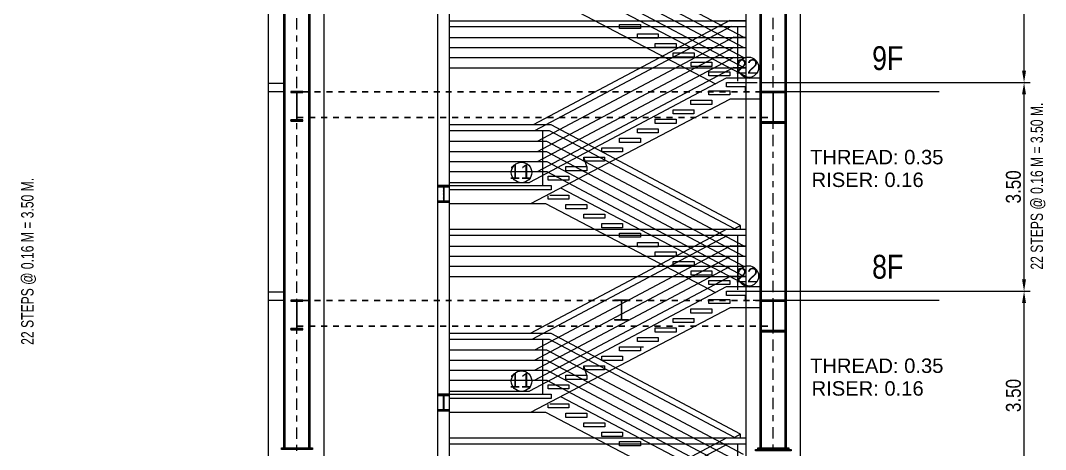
# Model space of a CAD drawing. Header units: millimetres. Extents: x 2148 to 2681, y 758 to 986.
# Drawn here: x 2499.59 to 2516.8, y 878.59 to 885.79 of the extents above; entities that cross this region are included whole.
import ezdxf

# ---------------------------------------------------------------- set-up
doc = ezdxf.new("R2010")
doc.units = ezdxf.units.MM
doc.linetypes.add('$0$HIDDEN', pattern=[0.375, 0.25, -0.125])
doc.linetypes.add('CENTER2', pattern=[28.575, 19.05, -3.175, 3.175, -3.175])
for name, color, linetype in [('0.2', 10, 'Continuous'), ('4CO', 4, 'Continuous'), ('D', 1, 'Continuous'), ('HATCH', 8, 'Continuous'), ('TLBLK', 7, 'Continuous')]:
    doc.layers.add(name, color=color, linetype=linetype)
doc.styles.add('ARIALNW', font='ARIALN.TTF')
doc.styles.get("Standard").update_dxf_attribs({"font": 'arial.ttf'})
doc.styles.add('SWISS', font='swissl.ttf')
doc.dimstyles.new('DIM 100', dxfattribs={"dimtxt": 0.2, "dimasz": 0.2, "dimexe": 0.1, "dimexo": 0, "dimgap": 0.05, "dimtad": 1, "dimzin": 0, "dimdsep": 46, "dimtxsty": 'ARIALNW', "dimcen": 0.09, "dimclrd": 6, "dimclre": 6, "dimclrt": 13, "dimadec": 0, "dimazin": 0, "dimtfac": 1, "dimtofl": 0, "dimtmove": 2, "dimatfit": 3, "dimfxl": 1, "dimtolj": 1, "dimtzin": 0, "dimarcsym": 0})

# ---------------------------------------------------------------- blocks, each defined once
blk = doc.blocks.new('*D2810')
at = {"color": 6, "lineweight": -2, "ltscale": 0.05, "transparency": 16777216}
for p, q in [((2515.015, 881.244), (2516.54, 881.244)), ((2516.44, 877.944), (2516.44, 881.044)), ((2515.015, 877.744), (2516.54, 877.744))]:
    blk.add_line(p, q, dxfattribs=at)
at = {"color": 6, "ltscale": 0.05, "transparency": 16777216}
for points in [[(2516.406, 881.044), (2516.473, 881.044), (2516.44, 881.244)], [(2516.406, 877.944), (2516.473, 877.944), (2516.44, 877.744)]]:
    blk.add_solid(points, dxfattribs=at)
at = {"layer": 'Defpoints', "color": 0, "ltscale": 0.05, "transparency": 16777216}
for p in [(2515.015, 881.244, 0), (2516.44, 881.244), (2515.015, 877.744, 0)]:
    blk.add_point(p, dxfattribs=at)
at = {"color": 13, "ltscale": 0.05, "transparency": 16777216, "insert": (2516.262, 879.494), "char_height": 0.25, "attachment_point": 5, "rotation": 90, "style": 'ARIALNW'}
blk.add_mtext('\\A1;3.50', dxfattribs=at)
blk = doc.blocks.new('*D2811')
at = {"color": 6, "lineweight": -2, "ltscale": 0.05, "transparency": 16777216}
for p, q in [((2515.015, 884.744), (2516.54, 884.744)), ((2516.44, 881.444), (2516.44, 884.544)), ((2515.015, 881.244), (2516.54, 881.244))]:
    blk.add_line(p, q, dxfattribs=at)
at = {"color": 6, "ltscale": 0.05, "transparency": 16777216}
for points in [[(2516.406, 884.544), (2516.473, 884.544), (2516.44, 884.744)], [(2516.406, 881.444), (2516.473, 881.444), (2516.44, 881.244)]]:
    blk.add_solid(points, dxfattribs=at)
at = {"layer": 'Defpoints', "color": 0, "ltscale": 0.05, "transparency": 16777216}
for p in [(2515.015, 884.744, 0), (2516.44, 884.744), (2515.015, 881.244, 0)]:
    blk.add_point(p, dxfattribs=at)
at = {"color": 13, "ltscale": 0.05, "transparency": 16777216, "insert": (2516.262, 882.994), "char_height": 0.25, "attachment_point": 5, "rotation": 90, "style": 'ARIALNW'}
blk.add_mtext('\\A1;3.50', dxfattribs=at)
blk = doc.blocks.new('*D2800')
at = {"color": 6, "lineweight": -2, "ltscale": 0.05, "transparency": 16777216}
for p, q in [((2515.015, 888.244), (2516.54, 888.244)), ((2516.44, 884.944), (2516.44, 888.044)), ((2515.015, 884.744), (2516.54, 884.744))]:
    blk.add_line(p, q, dxfattribs=at)
at = {"color": 6, "ltscale": 0.05, "transparency": 16777216}
for points in [[(2516.406, 888.044), (2516.473, 888.044), (2516.44, 888.244)], [(2516.406, 884.944), (2516.473, 884.944), (2516.44, 884.744)]]:
    blk.add_solid(points, dxfattribs=at)
at = {"layer": 'Defpoints', "color": 0, "ltscale": 0.05, "transparency": 16777216}
for p in [(2515.015, 888.244, 0), (2516.44, 888.244), (2515.015, 884.744, 0)]:
    blk.add_point(p, dxfattribs=at)
at = {"color": 13, "ltscale": 0.05, "transparency": 16777216, "insert": (2516.262, 886.494), "char_height": 0.25, "attachment_point": 5, "rotation": 90, "style": 'ARIALNW'}
blk.add_mtext('\\A1;3.50', dxfattribs=at)

msp = doc.modelspace()

# ---------------------------------------------------------------- hatches: boundary and pattern name
at = {"layer": 'HATCH', "ltscale": 0.5}
h = msp.add_hatch(dxfattribs=at)
h.set_pattern_fill('ANSI31', color=256, scale=0.018605, style=0)
h.set_pattern_definition([(45, (150865.017345, 5998.2887994), (-0.00164446852256, 0.00164446852256), [])])
edge = h.paths.add_edge_path()
edge.add_line((2504.3277581, 884.117447), (2504.2433774, 884.117447))
edge.add_arc((2504.2433774, 884.1247025), 0.0072555, 174.09726711, 269.99999997, ccw=False)
edge.add_line((2504.2361604, 884.1254486), (2504.2361604, 884.567901))
edge.add_arc((2504.2433774, 884.5686471), 0.0072555, 89.63455464, 185.90273283, ccw=False)
edge.add_line((2504.2434237, 884.5759024), (2504.3277581, 884.5759024))
edge.add_line((2504.3277581, 884.5759024), (2504.3277581, 884.5945075))
edge.add_line((2504.3277581, 884.5945075), (2504.1277581, 884.5945075))
edge.add_line((2504.1277581, 884.5945075), (2504.1277581, 884.5759024))
edge.add_line((2504.1277581, 884.5759024), (2504.217726, 884.5759024))
edge.add_arc((2504.2177723, 884.5686471), 0.0072555, -4.29209345, 90.36544517, ccw=False)
edge.add_line((2504.2250074, 884.5681041), (2504.2250074, 884.1252455))
edge.add_arc((2504.2177723, 884.1247025), 0.0072555, -89.99999978, 4.2920935, ccw=False)
edge.add_line((2504.2177723, 884.117447), (2504.1277581, 884.117447))
edge.add_line((2504.1277581, 884.117447), (2504.1277581, 884.098842))
edge.add_line((2504.1277581, 884.098842), (2504.3277581, 884.098842))
edge.add_line((2504.3277581, 884.098842), (2504.3277581, 884.117447))
h = msp.add_hatch(dxfattribs=at)
h.set_pattern_fill('ANSI31', color=256, scale=0.018605, style=0)
h.set_pattern_definition([(45, (150873.0159886, 5998.2887994), (-0.00164446852256, 0.00164446852256), [])])
edge = h.paths.add_edge_path()
edge.add_line((2512.4174804, 884.0828689), (2512.2420211, 884.0828689))
edge.add_arc((2512.2420211, 884.0901244), 0.0072555, 174.09726711, 269.99999997, ccw=False)
edge.add_line((2512.2348041, 884.0908706), (2512.2348041, 884.567901))
edge.add_arc((2512.2420211, 884.5686471), 0.0072555, 89.63455464, 185.90273283, ccw=False)
edge.add_line((2512.2420673, 884.5759024), (2512.4174804, 884.5759024))
edge.add_line((2512.4174804, 884.5759024), (2512.4174804, 884.5945075))
edge.add_line((2512.4174804, 884.5945075), (2512.0414669, 884.5945075))
edge.add_line((2512.0414669, 884.5945075), (2512.0414669, 884.5759024))
edge.add_line((2512.0414669, 884.5759024), (2512.2163696, 884.5759024))
edge.add_arc((2512.2164159, 884.5686471), 0.0072555, -4.29209345, 90.36544517, ccw=False)
edge.add_line((2512.223651, 884.5681041), (2512.223651, 884.0906674))
edge.add_arc((2512.2164159, 884.0901244), 0.0072555, -89.99999978, 4.2920935, ccw=False)
edge.add_line((2512.2164159, 884.0828689), (2512.0414669, 884.0828689))
edge.add_line((2512.0414669, 884.0828689), (2512.0414669, 884.0642639))
edge.add_line((2512.0414669, 884.0642639), (2512.4174804, 884.0642639))
edge.add_line((2512.4174804, 884.0642639), (2512.4174804, 884.0828689))
h = msp.add_hatch(dxfattribs=at)
h.set_pattern_fill('ANSI31', color=256, scale=0.018605, style=0)
h.set_pattern_definition([(45, (160478.5279333, 5229.5290563), (-0.00164446852256, 0.00164446852256), [])])
h.paths.add_polyline_path([(2506.5964276, 883.0156536), (2506.5964276, 882.9958559), (2506.6855347, 882.9958559, -0.438228156), (2506.6893692, 882.9917491), (2506.6893692, 882.760322, -0.4363286699), (2506.685559, 882.7562152), (2506.5964276, 882.7562152), (2506.5964276, 882.7364175), (2506.7944434, 882.7364175), (2506.7944434, 882.7562152), (2506.7050432, 882.7562152, -0.4447202519), (2506.7012426, 882.760429), (2506.7012426, 882.9916421, -0.4466315263), (2506.7050676, 882.9958559), (2506.7944434, 882.9958559), (2506.7944434, 883.0156536)])
h = msp.add_hatch(dxfattribs=at)
h.set_pattern_fill('ANSI31', color=256, scale=0.018605, style=0)
h.set_pattern_definition([(45, (150865.017345, 5994.7887994), (-0.00164446852256, 0.00164446852256), [])])
edge = h.paths.add_edge_path()
edge.add_line((2504.3277581, 880.617447), (2504.2433774, 880.617447))
edge.add_arc((2504.2433774, 880.6247025), 0.0072555, 174.09726711, 269.99999997, ccw=False)
edge.add_line((2504.2361604, 880.6254486), (2504.2361604, 881.067901))
edge.add_arc((2504.2433774, 881.0686471), 0.0072555, 89.63455464, 185.90273283, ccw=False)
edge.add_line((2504.2434237, 881.0759024), (2504.3277581, 881.0759024))
edge.add_line((2504.3277581, 881.0759024), (2504.3277581, 881.0945075))
edge.add_line((2504.3277581, 881.0945075), (2504.1277581, 881.0945075))
edge.add_line((2504.1277581, 881.0945075), (2504.1277581, 881.0759024))
edge.add_line((2504.1277581, 881.0759024), (2504.217726, 881.0759024))
edge.add_arc((2504.2177723, 881.0686471), 0.0072555, -4.29209345, 90.36544517, ccw=False)
edge.add_line((2504.2250074, 881.0681041), (2504.2250074, 880.6252455))
edge.add_arc((2504.2177723, 880.6247025), 0.0072555, -89.99999978, 4.2920935, ccw=False)
edge.add_line((2504.2177723, 880.617447), (2504.1277581, 880.617447))
edge.add_line((2504.1277581, 880.617447), (2504.1277581, 880.598842))
edge.add_line((2504.1277581, 880.598842), (2504.3277581, 880.598842))
edge.add_line((2504.3277581, 880.598842), (2504.3277581, 880.617447))
h = msp.add_hatch(dxfattribs=at)
h.set_pattern_fill('ANSI31', color=256, scale=0.011907, style=0)
h.set_pattern_definition([(45, (97460.5884357, 4153.8638543), (-0.001052459854438, 0.001052459854438), [])])
edge = h.paths.add_edge_path()
edge.add_line((2509.8053905, 880.7720588), (2509.6930965, 880.7720588))
edge.add_arc((2509.6930965, 880.7767023), 0.0046435, 174.09726711, 270, ccw=False)
edge.add_line((2509.6884776, 880.7771798), (2509.6884776, 881.0824793))
edge.add_arc((2509.6930965, 881.0829569), 0.0046435, 89.63455476, 185.90273274, ccw=False)
edge.add_line((2509.6931261, 881.0876003), (2509.8053905, 881.0876003))
edge.add_line((2509.8053905, 881.0876003), (2509.8053905, 881.0995075))
edge.add_line((2509.8053905, 881.0995075), (2509.5647418, 881.0995075))
edge.add_line((2509.5647418, 881.0995075), (2509.5647418, 881.0876003))
edge.add_line((2509.5647418, 881.0876003), (2509.6766796, 881.0876003))
edge.add_arc((2509.6767092, 881.0829569), 0.0046435, -4.29209344, 90.36544489, ccw=False)
edge.add_line((2509.6813397, 881.0826093), (2509.6813397, 880.7770498))
edge.add_arc((2509.6767092, 880.7767023), 0.0046435, -89.99999964, 4.29209359, ccw=False)
edge.add_line((2509.6767092, 880.7720588), (2509.5647418, 880.7720588))
edge.add_line((2509.5647418, 880.7720588), (2509.5647418, 880.7601516))
edge.add_line((2509.5647418, 880.7601516), (2509.8053905, 880.7601516))
edge.add_line((2509.8053905, 880.7601516), (2509.8053905, 880.7720588))
h = msp.add_hatch(dxfattribs=at)
h.set_pattern_fill('ANSI31', color=256, scale=0.018605, style=0)
h.set_pattern_definition([(45, (150873.0159886, 5994.7887994), (-0.00164446852256, 0.00164446852256), [])])
edge = h.paths.add_edge_path()
edge.add_line((2512.4174804, 880.5828689), (2512.2420211, 880.5828689))
edge.add_arc((2512.2420211, 880.5901244), 0.0072555, 174.09726711, 269.99999997, ccw=False)
edge.add_line((2512.2348041, 880.5908706), (2512.2348041, 881.067901))
edge.add_arc((2512.2420211, 881.0686471), 0.0072555, 89.63455464, 185.90273283, ccw=False)
edge.add_line((2512.2420673, 881.0759024), (2512.4174804, 881.0759024))
edge.add_line((2512.4174804, 881.0759024), (2512.4174804, 881.0945075))
edge.add_line((2512.4174804, 881.0945075), (2512.0414669, 881.0945075))
edge.add_line((2512.0414669, 881.0945075), (2512.0414669, 881.0759024))
edge.add_line((2512.0414669, 881.0759024), (2512.2163696, 881.0759024))
edge.add_arc((2512.2164159, 881.0686471), 0.0072555, -4.29209345, 90.36544517, ccw=False)
edge.add_line((2512.223651, 881.0681041), (2512.223651, 880.5906674))
edge.add_arc((2512.2164159, 880.5901244), 0.0072555, -89.99999978, 4.2920935, ccw=False)
edge.add_line((2512.2164159, 880.5828689), (2512.0414669, 880.5828689))
edge.add_line((2512.0414669, 880.5828689), (2512.0414669, 880.5642639))
edge.add_line((2512.0414669, 880.5642639), (2512.4174804, 880.5642639))
edge.add_line((2512.4174804, 880.5642639), (2512.4174804, 880.5828689))
h = msp.add_hatch(dxfattribs=at)
h.set_pattern_fill('ANSI31', color=256, scale=0.018605, style=0)
h.set_pattern_definition([(45, (160478.5269366, 5226.0290563), (-0.00164446852256, 0.00164446852256), [])])
h.paths.add_polyline_path([(2506.595431, 879.5156536), (2506.595431, 879.4958559), (2506.684538, 879.4958559, -0.438228156), (2506.6883725, 879.4917491), (2506.6883725, 879.260322, -0.4363286699), (2506.6845624, 879.2562152), (2506.595431, 879.2562152), (2506.595431, 879.2364175), (2506.7934467, 879.2364175), (2506.7934467, 879.2562152), (2506.7040465, 879.2562152, -0.4447202519), (2506.7002459, 879.260429), (2506.7002459, 879.4916421, -0.4466315263), (2506.7040709, 879.4958559), (2506.7934467, 879.4958559), (2506.7934467, 879.5156536)])

# ---------------------------------------------------------------- linework, layer by layer
at = {"ltscale": 0.05}
for p, q in [((2506.5944343, 853.0995075, 0), (2506.5944343, 900.104652, 0.0000001)), ((2506.7944434, 853.0995075), (2506.7944434, 900.104652, 0.0000001)), ((2512.0094255, 885.684373, 0.0000001), (2512.0094255, 885.784373, 0.0000001)), ((2512.0094255, 885.684373, 0.0000001), (2512.0094255, 884.7656536, 0.0000001)), ((2512.0094255, 884.7436536, 0), (2515.015405, 884.7436536, 0.0000001)), ((2511.7639669, 884.5936536, 0.0000001), (2511.7639669, 884.6736536, 0.0000001)), ((2511.7639669, 884.5936536, 0.0000001), (2511.7639669, 884.6736536, 0.0000001)), ((2512.0094255, 884.5936536, 0), (2515.015405, 884.5936536, 0.0000001)), ((2511.8892302, 881.2436536, 0.0000001), (2515.015405, 881.2436536, 0.0000001)), ((2511.7639669, 881.0936536, 0.0000001), (2511.7639669, 881.1736536, 0.0000001)), ((2511.7639669, 881.0936536, 0.0000001), (2511.7639669, 881.1736536, 0.0000001)), ((2511.8892302, 881.0936536, 0.0000001), (2515.015405, 881.0936536, 0.0000001)), ((2511.772932, 878.682373, 0.0000001), (2511.772932, 878.782373, 0.0000001))]:
    msp.add_line(p, q, dxfattribs=at)
at = {"ltscale": 0.5}
for p, q in [((2511.7281392, 885.504373, 0), (2508.4286984, 887.2540765, 0)), ((2511.7281392, 885.334373, 0), (2508.4286984, 887.0840765, 0)), ((2511.7289441, 885.164373, 0), (2508.4295033, 886.9140765, 0)), ((2511.7293466, 884.994373, 0), (2508.4299058, 886.7440765, 0)), ((2506.7944434, 885.782373, -0.0000007), (2511.772932, 885.782373, 0.0000001)), ((2511.4977879, 885.784373, 0), (2508.1972287, 884.0340765, 0)), ((2511.4977879, 885.784373, 0), (2511.772932, 885.784373, 0)), ((2511.4977879, 885.784373, 0), (2511.772932, 885.784373, 0)), ((2506.7944434, 885.682373, -0.0000007), (2511.772932, 885.682373, 0.0000001)), ((2511.5226625, 885.684373, 0), (2508.2221032, 883.9340765, 0)), ((2511.5226625, 885.684373, 0), (2511.772932, 885.684373, 0)), ((2511.6255606, 885.6856536, 0), (2511.6255606, 884.7656536, 0)), ((2506.7944434, 885.502373, -0.0000008), (2511.772932, 885.502373, 0.0000001)), ((2511.5674366, 885.504373, 0), (2508.2668774, 883.7540765, 0)), ((2511.5674366, 885.504373, 0), (2511.772932, 885.504373, 0)), ((2506.7944434, 885.332373, -0.0000008), (2511.772932, 885.332373, 0.0000001)), ((2511.5670342, 885.334373, 0), (2508.266475, 883.5840765, 0)), ((2511.5674366, 885.334373, 0), (2511.772932, 885.334373, 0)), ((2506.7944434, 885.162373, -0.0000008), (2511.772932, 885.162373, 0.0000001)), ((2511.5666317, 885.164373, 0), (2508.2660725, 883.4140765, 0)), ((2511.5674366, 885.164373, 0), (2511.772932, 885.164373, 0)), ((2506.7944434, 884.992373, -0.0000008), (2511.772932, 884.992373, 0.0000001)), ((2511.5662292, 884.994373, 0), (2508.26567, 883.2440765, 0)), ((2511.5674366, 884.994373, 0), (2511.772932, 884.994373, 0)), ((2511.1477879, 884.6065627, 0), (2511.4977879, 884.6065627, 0)), ((2511.1477879, 884.6065627, 0), (2511.4977879, 884.6065627, 0)), ((2511.1477879, 884.6065627, 0), (2511.4977879, 884.6065627, 0)), ((2511.1477879, 884.6065627, 0), (2511.4977879, 884.6065627, 0)), ((2511.1477879, 884.6065627, 0), (2511.4977879, 884.6065627, 0)), ((2511.1477879, 884.6065627, 0), (2511.4977879, 884.6065627, 0)), ((2510.8472287, 884.4474718, 0), (2511.1972287, 884.4474718, 0)), ((2510.8472287, 884.4474718, 0), (2511.1972287, 884.4474718, 0)), ((2510.5477879, 884.2883809, 0), (2510.8977879, 884.2883809, 0)), ((2510.5477879, 884.2883809, 0), (2510.8977879, 884.2883809, 0)), ((2508.4983471, 884.0340765, 0), (2506.7944434, 884.0340765, 0)), ((2508.4983471, 884.0340765, 0), (2508.4106747, 884.0340765, 0)), ((2511.6777879, 882.3480094, 0), (2508.4983471, 884.0340765, 0)), ((2510.2477879, 884.12929, 0), (2510.5977879, 884.12929, 0)), ((2510.2477879, 884.12929, 0), (2510.5977879, 884.12929, 0)), ((2508.4734726, 883.9340765, 0), (2506.7944434, 883.9340765, 0)), ((2508.3550048, 883.9340765, 0), (2508.3550048, 883.0156536)), ((2511.5777879, 882.2878487, 0), (2508.4734726, 883.9340765, 0)), ((2509.9477879, 883.9701991, 0), (2510.2977879, 883.9701991, 0)), ((2509.9477879, 883.9701991, 0), (2510.2977879, 883.9701991, 0)), ((2508.4286984, 883.7540765, 0), (2506.7944434, 883.7540765, 0)), ((2511.7281392, 882.004373, 0), (2508.4286984, 883.7540765, 0)), ((2509.3477879, 883.6520173, 0), (2509.6977879, 883.6520173, 0)), ((2509.3477879, 883.6520173, 0), (2509.6977879, 883.6520173, 0)), ((2509.6477879, 883.8111082, 0), (2509.9977879, 883.8111082, 0)), ((2509.6477879, 883.8111082, 0), (2509.9977879, 883.8111082, 0)), ((2509.6477879, 883.8111082, 0), (2509.9977879, 883.8111082, 0)), ((2509.6477879, 883.8111082, 0), (2509.9977879, 883.8111082, 0)), ((2509.6477879, 883.8111082, 0), (2509.9977879, 883.8111082, 0)), ((2509.6477879, 883.8111082, 0), (2509.9977879, 883.8111082, 0)), ((2508.4286984, 883.5840765, 0), (2506.7944434, 883.5840765, 0)), ((2511.7281392, 881.834373, 0), (2508.4286984, 883.5840765, 0)), ((2509.0477879, 883.4929264, 0), (2509.3977879, 883.4929264, 0)), ((2509.0977879, 883.3338354, 0), (2509.0477879, 883.4929264, 0)), ((2509.0977879, 883.3338354, 0), (2509.0477879, 883.4929264, 0)), ((2509.0977879, 883.3338354, 0), (2509.0477879, 883.4929264, 0)), ((2509.0977879, 883.3338354, 0), (2509.0477879, 883.4929264, 0)), ((2509.0477879, 883.4929264, 0), (2509.3977879, 883.4929264, 0)), ((2509.0977879, 883.3338354, 0), (2509.0477879, 883.4929264, 0)), ((2509.0977879, 883.3338354, 0), (2509.0477879, 883.4929264, 0)), ((2509.0977879, 883.3338354, 0), (2509.0477879, 883.4929264, 0)), ((2508.4286984, 883.4140765, 0), (2506.7944434, 883.4140765, 0)), ((2511.7289441, 881.664373, 0), (2508.4295033, 883.4140765, 0)), ((2508.7477879, 883.3338354, 0), (2509.0977879, 883.3338354, 0)), ((2508.7477879, 883.3338354, 0), (2509.0977879, 883.3338354, 0)), ((2508.4299058, 883.2440765, 0), (2506.7944434, 883.2440765, 0)), ((2511.7293466, 881.494373, 0), (2508.4299058, 883.2440765, 0)), ((2508.4483471, 883.1747445, 0), (2508.7977879, 883.1747445, 0)), ((2508.4483471, 883.1747445, 0), (2508.7977879, 883.1747445, 0)), ((2506.7944434, 882.282373, -0.0000007), (2511.772932, 882.282373, 0.0000001)), ((2511.4477879, 882.284373, 0), (2508.1472287, 880.5340765, 0)), ((2511.4477879, 882.284373, 0), (2511.772932, 882.284373, 0)), ((2511.4477879, 882.284373, 0), (2511.772932, 882.284373, 0)), ((2511.6777879, 882.3480094, 0), (2511.5777879, 882.2878487, 0)), ((2511.6777879, 882.2856536, 0), (2511.6777879, 882.3480094, 0)), ((2506.7944434, 882.182373, -0.0000007), (2511.772932, 882.182373, 0.0000001)), ((2511.4726625, 882.184373, 0), (2508.1721032, 880.4340765, 0)), ((2511.4726625, 882.184373, 0), (2511.772932, 882.184373, 0.0000001)), ((2511.6255606, 882.1856536, 0), (2511.6255606, 881.2656536, 0)), ((2506.7944434, 882.002373, -0.0000008), (2511.772932, 882.002373, 0.0000001)), ((2511.5174366, 882.004373, 0), (2508.2168774, 880.2540765, 0)), ((2511.5174366, 882.004373, 0), (2511.772932, 882.004373, 0.0000001)), ((2506.7944434, 881.832373, -0.0000008), (2511.772932, 881.832373, 0.0000001)), ((2511.5170342, 881.834373, 0), (2508.216475, 880.0840765, 0)), ((2511.5174366, 881.834373, 0), (2511.772932, 881.834373, 0.0000001)), ((2506.7944434, 881.662373, -0.0000008), (2511.772932, 881.662373, 0.0000001)), ((2511.5166317, 881.664373, 0), (2508.2160725, 879.9140765, 0)), ((2511.5174366, 881.664373, 0), (2511.772932, 881.664373, 0.0000001)), ((2506.7944434, 881.492373, -0.0000008), (2511.772932, 881.492373, 0.0000001)), ((2511.5162292, 881.494373, 0), (2508.21567, 879.7440765, 0)), ((2511.5174366, 881.494373, 0), (2511.772932, 881.494373, 0.0000001)), ((2511.1477879, 881.1065627, 0), (2511.4977879, 881.1065627, 0)), ((2511.1477879, 881.1065627, 0), (2511.4977879, 881.1065627, 0)), ((2511.1477879, 881.1065627, 0), (2511.4977879, 881.1065627, 0)), ((2511.1477879, 881.1065627, 0), (2511.4977879, 881.1065627, 0)), ((2511.1477879, 881.1065627, 0), (2511.4977879, 881.1065627, 0)), ((2511.1477879, 881.1065627, 0), (2511.4977879, 881.1065627, 0)), ((2510.8472287, 880.9474718, 0), (2511.1972287, 880.9474718, 0)), ((2510.8472287, 880.9474718, 0), (2511.1972287, 880.9474718, 0)), ((2510.5477879, 880.7883809, 0), (2510.8977879, 880.7883809, 0)), ((2510.5477879, 880.7883809, 0), (2510.8977879, 880.7883809, 0)), ((2510.2477879, 880.62929, 0), (2510.5977879, 880.62929, 0)), ((2510.2477879, 880.62929, 0), (2510.5977879, 880.62929, 0)), ((2508.4983471, 880.5340765, 0), (2506.7944434, 880.5340765, 0)), ((2508.4734726, 880.4340765, 0), (2506.7944434, 880.4340765, 0)), ((2508.3550048, 880.4340765, 0), (2508.3550048, 879.5156536)), ((2508.4983471, 880.5340765, 0), (2508.4106747, 880.5340765, 0)), ((2511.5777879, 878.7878487, 0), (2508.4734726, 880.4340765, 0)), ((2511.6777879, 878.8480094, 0), (2508.4983471, 880.5340765, 0)), ((2509.9477879, 880.4701991, 0), (2510.2977879, 880.4701991, 0)), ((2509.9477879, 880.4701991, 0), (2510.2977879, 880.4701991, 0)), ((2508.4286984, 880.2540765, 0), (2506.7944434, 880.2540765, 0)), ((2511.7281392, 878.504373, 0), (2508.4286984, 880.2540765, 0)), ((2509.6977879, 880.3111082, 0), (2510.0477879, 880.3111082, 0)), ((2509.6977879, 880.3111082, 0), (2510.0477879, 880.3111082, 0)), ((2509.6977879, 880.3111082, 0), (2510.0477879, 880.3111082, 0)), ((2509.6977879, 880.3111082, 0), (2510.0477879, 880.3111082, 0)), ((2509.6977879, 880.3111082, 0), (2510.0477879, 880.3111082, 0)), ((2509.6977879, 880.3111082, 0), (2510.0477879, 880.3111082, 0)), ((2508.4286984, 880.0840765, 0), (2506.7944434, 880.0840765, 0)), ((2511.7281392, 878.334373, 0), (2508.4286984, 880.0840765, 0)), ((2509.3477879, 880.1520173, 0), (2509.6977879, 880.1520173, 0)), ((2509.3477879, 880.1520173, 0), (2509.6977879, 880.1520173, 0)), ((2508.4286984, 879.9140765, 0), (2506.7944434, 879.9140765, 0)), ((2511.7289441, 878.164373, 0), (2508.4295033, 879.9140765, 0)), ((2509.0477879, 879.9929264, 0), (2509.3977879, 879.9929264, 0)), ((2509.0977879, 879.8338354, 0), (2509.0477879, 879.9929264, 0)), ((2509.0977879, 879.8338354, 0), (2509.0477879, 879.9929264, 0)), ((2509.0977879, 879.8338354, 0), (2509.0477879, 879.9929264, 0)), ((2509.0977879, 879.8338354, 0), (2509.0477879, 879.9929264, 0)), ((2509.0477879, 879.9929264, 0), (2509.3977879, 879.9929264, 0)), ((2509.0977879, 879.8338354, 0), (2509.0477879, 879.9929264, 0)), ((2509.0977879, 879.8338354, 0), (2509.0477879, 879.9929264, 0)), ((2509.0977879, 879.8338354, 0), (2509.0477879, 879.9929264, 0)), ((2508.4299058, 879.7440765, 0), (2506.7944434, 879.7440765, 0)), ((2511.7293466, 877.994373, 0), (2508.4299058, 879.7440765, 0)), ((2508.7477879, 879.8338354, 0), (2509.0977879, 879.8338354, 0)), ((2508.7477879, 879.8338354, 0), (2509.0977879, 879.8338354, 0)), ((2508.4483471, 879.6747445, 0), (2508.7977879, 879.6747445, 0)), ((2508.4483471, 879.6747445, 0), (2508.7977879, 879.6747445, 0)), ((2511.6777879, 878.8480094, 0), (2511.5777879, 878.7878487, 0)), ((2511.6777879, 878.7856536, 0), (2511.6777879, 878.8480094, 0)), ((2506.7944434, 878.782373, -0.0000007), (2511.772932, 878.782373, 0.0000001)), ((2506.7944434, 878.682373, -0.0000007), (2511.772932, 878.682373, 0.0000001)), ((2511.4477879, 878.784373, 0), (2508.1472287, 877.0340765, 0)), ((2511.4726625, 878.684373, 0), (2508.1721032, 876.9340765, 0)), ((2511.4477879, 878.784373, 0), (2511.770458, 878.782373, 0)), ((2511.4477879, 878.784373, 0), (2511.770458, 878.782373, 0)), ((2511.4726625, 878.684373, 0), (2511.770458, 878.682373, 0)), ((2511.6255606, 878.6856536, 0), (2511.6255606, 877.7656536, 0))]:
    msp.add_line(p, q, dxfattribs=at)
at = {"color": 2}
for p, q in [((2503.7475539, 884.7315806, 0), (2504.0107819, 884.7315806, 0)), ((2503.7475539, 884.7315806, 0), (2504.0107819, 884.7315806, 0)), ((2503.7475539, 884.5945075, 0), (2504.0107819, 884.5945075, 0)), ((2503.7475539, 884.5945075, 0), (2504.0107819, 884.5945075, 0)), ((2503.7475539, 881.2315806, 0), (2504.0107819, 881.2315806, 0)), ((2503.7475539, 881.2315806, 0), (2504.0107819, 881.2315806, 0)), ((2503.7475539, 881.0945075, 0), (2504.0107819, 881.0945075, 0)), ((2503.7475539, 881.0945075, 0), (2504.0107819, 881.0945075, 0))]:
    msp.add_line(p, q, dxfattribs=at)
at = {"linetype": '$0$HIDDEN', "ltscale": 0.3}
for p, q in [((2504.3277581, 884.5945075, 0), (2512.223651, 884.5945075, 0)), ((2504.3277581, 884.5873353, 0), (2512.223651, 884.5873353, 0)), ((2504.2361604, 884.1635572, 0), (2512.223651, 884.1635572, 0)), ((2504.2361604, 884.156385, 0), (2512.223651, 884.156385, 0)), ((2504.3277581, 881.0945075, 0), (2512.223651, 881.0945075, 0)), ((2504.3277581, 881.0873353, 0), (2512.223651, 881.0873353, 0)), ((2504.2361604, 880.6635572, 0), (2512.223651, 880.6635572, 0)), ((2504.2361604, 880.656385, 0), (2512.223651, 880.656385, 0))]:
    msp.add_line(p, q, dxfattribs=at)
at = {"ltscale": 0.05, "elevation": 0}
for points in [[(2509.6477879, 885.7201991), (2509.9977879, 885.7201991), (2509.9977879, 885.6501991), (2509.6477879, 885.6501991)], [(2509.9477879, 885.5611082), (2510.2977879, 885.5611082), (2510.2977879, 885.4911082), (2509.9477879, 885.4911082)], [(2510.2477879, 885.4020173), (2510.5977879, 885.4020173), (2510.5977879, 885.3320173), (2510.2477879, 885.3320173)], [(2510.5477879, 885.2429264), (2510.8977879, 885.2429264), (2510.8977879, 885.1729264), (2510.5477879, 885.1729264)], [(2510.8477879, 885.0838354), (2511.1977879, 885.0838354), (2511.1977879, 885.0138354), (2510.8477879, 885.0138354)], [(2511.1477879, 884.9247445), (2511.4977879, 884.9247445), (2511.4977879, 884.8547445), (2511.1477879, 884.8547445)], [(2511.1472287, 884.6065627), (2511.4972287, 884.6065627), (2511.4972287, 884.5365627), (2511.1472287, 884.5365627)], [(2510.8466695, 884.4474718), (2511.1966695, 884.4474718), (2511.1966695, 884.3774718), (2510.8466695, 884.3774718)], [(2510.5472287, 884.2883809), (2510.8972287, 884.2883809), (2510.8972287, 884.2183809), (2510.5472287, 884.2183809)], [(2510.2472287, 884.12929), (2510.5972287, 884.12929), (2510.5972287, 884.05929), (2510.2472287, 884.05929)], [(2509.9472287, 883.9701991), (2510.2972287, 883.9701991), (2510.2972287, 883.9001991), (2509.9472287, 883.9001991)], [(2509.3472287, 883.6520173), (2509.6972287, 883.6520173), (2509.6972287, 883.5820173), (2509.3472287, 883.5820173)], [(2509.6472287, 883.8111082), (2509.9972287, 883.8111082), (2509.9972287, 883.7411082), (2509.6472287, 883.7411082)], [(2509.0472287, 883.4929264), (2509.3972287, 883.4929264), (2509.3972287, 883.4229264), (2509.0472287, 883.4229264)], [(2508.7472287, 883.3338354), (2509.0972287, 883.3338354), (2509.0972287, 883.2638354), (2508.7472287, 883.2638354)], [(2508.4477879, 883.1747445), (2508.7977879, 883.1747445), (2508.7977879, 883.1047445), (2508.4477879, 883.1047445)], [(2508.7477879, 882.6974718), (2509.0977879, 882.6974718), (2509.0977879, 882.6274718), (2508.7477879, 882.6274718)], [(2509.0477879, 882.5383809), (2509.3977879, 882.5383809), (2509.3977879, 882.4683809), (2509.0477879, 882.4683809)], [(2509.3477879, 882.37929), (2509.6977879, 882.37929), (2509.6977879, 882.30929), (2509.3477879, 882.30929)], [(2509.6477879, 882.2201991), (2509.9977879, 882.2201991), (2509.9977879, 882.1501991), (2509.6477879, 882.1501991)], [(2509.9477879, 882.0611082), (2510.2977879, 882.0611082), (2510.2977879, 881.9911082), (2509.9477879, 881.9911082)], [(2510.2477879, 881.9020173), (2510.5977879, 881.9020173), (2510.5977879, 881.8320173), (2510.2477879, 881.8320173)], [(2510.5477879, 881.7429264), (2510.8977879, 881.7429264), (2510.8977879, 881.6729264), (2510.5477879, 881.6729264)], [(2510.8477879, 881.5838354), (2511.1977879, 881.5838354), (2511.1977879, 881.5138354), (2510.8477879, 881.5138354)], [(2511.1477879, 881.4247445), (2511.4977879, 881.4247445), (2511.4977879, 881.3547445), (2511.1477879, 881.3547445)], [(2511.1472287, 881.1065627), (2511.4972287, 881.1065627), (2511.4972287, 881.0365627), (2511.1472287, 881.0365627)], [(2510.8466695, 880.9474718), (2511.1966695, 880.9474718), (2511.1966695, 880.8774718), (2510.8466695, 880.8774718)], [(2510.5472287, 880.7883809), (2510.8972287, 880.7883809), (2510.8972287, 880.7183809), (2510.5472287, 880.7183809)], [(2510.2472287, 880.62929), (2510.5972287, 880.62929), (2510.5972287, 880.55929), (2510.2472287, 880.55929)], [(2509.9472287, 880.4701991), (2510.2972287, 880.4701991), (2510.2972287, 880.4001991), (2509.9472287, 880.4001991)], [(2509.6472287, 880.3111082), (2509.9972287, 880.3111082), (2509.9972287, 880.2411082), (2509.6472287, 880.2411082)], [(2509.3472287, 880.1520173), (2509.6972287, 880.1520173), (2509.6972287, 880.0820173), (2509.3472287, 880.0820173)], [(2509.0472287, 879.9929264), (2509.3972287, 879.9929264), (2509.3972287, 879.9229264), (2509.0472287, 879.9229264)], [(2508.7472287, 879.8338354), (2509.0972287, 879.8338354), (2509.0972287, 879.7638354), (2508.7472287, 879.7638354)], [(2508.4477879, 879.6747445), (2508.7977879, 879.6747445), (2508.7977879, 879.6047445), (2508.4477879, 879.6047445)], [(2508.7477879, 879.1974718), (2509.0977879, 879.1974718), (2509.0977879, 879.1274718), (2508.7477879, 879.1274718)], [(2509.0477879, 879.0383809), (2509.3977879, 879.0383809), (2509.3977879, 878.9683809), (2509.0477879, 878.9683809)], [(2509.3477879, 878.87929), (2509.6977879, 878.87929), (2509.6977879, 878.80929), (2509.3477879, 878.80929)], [(2509.6477879, 878.7201991), (2509.9977879, 878.7201991), (2509.9977879, 878.6501991), (2509.6477879, 878.6501991)], [(2503.968725, 878.6173934), (2504.492935, 878.6173934), (2504.492935, 878.5889783), (2503.968725, 878.5889783)], [(2511.9282306, 878.5889783), (2512.5312466, 878.5889783), (2512.5312466, 878.5663462), (2511.9282306, 878.5663462)], [(2511.9673687, 878.6173934), (2512.4915786, 878.6173934), (2512.4915786, 878.5889783), (2511.9673687, 878.5889783)]]:
    msp.add_lwpolyline(points, close=True, dxfattribs=at)
for points in [[(2511.7639669, 884.6736536), (2511.4444488, 884.6736536), (2511.4444488, 884.7436536), (2511.9594255, 884.7436536)], [(2506.7944434, 883.0156536), (2508.4983471, 883.0156536), (2508.4983471, 882.9456536), (2506.7944434, 882.9456536)], [(2508.474637, 882.8565627), (2508.7977879, 882.8565627), (2508.7977879, 882.7865627), (2508.4477879, 882.7865627), (2508.4477879, 882.8425167)], [(2511.7639669, 881.1736536), (2511.4444488, 881.1736536), (2511.4444488, 881.2436536), (2512.0094255, 881.2436536)], [(2506.7944434, 879.5156536), (2508.4983471, 879.5156536), (2508.4983471, 879.4456536), (2506.7944434, 879.4456536)], [(2508.474637, 879.3565627), (2508.7977879, 879.3565627), (2508.7977879, 879.2865627), (2508.4477879, 879.2865627), (2508.4477879, 879.3425167)]]:
    msp.add_lwpolyline(points, dxfattribs=at)
at = {"layer": '0.2', "ltscale": 0.5}
for centre in [(2511.8097711, 884.9992359, -0.0000001), (2508.0014431, 883.2358968, 0), (2511.8097711, 881.4992359, 0), (2508.0014431, 879.7358968, 0)]:
    msp.add_circle(centre, 0.172101, dxfattribs=at)
at = {"layer": '4CO', "ltscale": 0.5}
for p, q in [((2508.6579127, 886.4786006, 0), (2511.8313408, 884.8156536, 0)), ((2508.4067235, 886.2156536, 0), (2511.2579215, 884.7215624, 0)), ((2511.4353506, 884.8156536, 0), (2508.1353506, 883.0656536, 0)), ((2512.0094255, 884.8156536, 0.0000001), (2511.4353506, 884.8156536, 0)), ((2512.0094255, 884.8156536, 0.0000001), (2512.0094255, 884.7656536, 0.0000001)), ((2512.0094255, 884.8156536, 0.0000001), (2512.0094255, 884.7656536, 0.0000001)), ((2508.1552888, 882.7156536, 0), (2511.5004198, 884.4656536, 0)), ((2512.0094255, 884.4656536, 0.0000001), (2511.5004198, 884.4656536, 0)), ((2506.7944434, 883.0656536, 0), (2508.1353506, 883.0656536, 0)), ((2508.658455, 882.9788842, 0), (2511.8324244, 881.3156536, 0)), ((2506.7944434, 882.7156536, 0), (2508.4067235, 882.7156536, 0)), ((2508.4067235, 882.7156536, 0), (2511.2579215, 881.2215624, 0)), ((2511.4353506, 881.3156536, 0), (2508.1353506, 879.5656536, 0)), ((2512.0094255, 881.3156536, 0.0000001), (2511.4353506, 881.3156536, 0)), ((2508.1552888, 879.2156536, 0), (2511.5004198, 880.9656536, 0)), ((2512.0094255, 880.9656536, 0.0000001), (2511.5004198, 880.9656536, 0)), ((2506.7944434, 879.5656536, 0), (2508.1353506, 879.5656536, 0)), ((2508.6580833, 879.4786898, 0), (2511.8316817, 877.8156536, 0)), ((2506.7944434, 879.2156536, 0), (2508.4067235, 879.2156536, 0)), ((2508.4067235, 879.2156536, 0), (2511.2579215, 877.7215624, 0))]:
    msp.add_line(p, q, dxfattribs=at)
at = {"layer": 'D', "color": 3, "ltscale": 0.5}
for p, q in [((2504.0107819, 878.6173934, 0), (2504.0107819, 900.2417251, 0.0000001)), ((2504.0307819, 878.6173934, 0), (2504.0307819, 900.2417251, 0.0000001)), ((2504.4308782, 878.6173934, 0), (2504.4308782, 900.2417251, 0.0000001)), ((2504.4508782, 878.6173934, 0), (2504.4508782, 900.2417251, 0.0000001)), ((2512.0094255, 878.6173934, 0.0000001), (2512.0094255, 900.2417251, 0.0000001)), ((2512.0294255, 878.6173934, 0.0000001), (2512.0294255, 900.2417251, 0.0000001)), ((2512.4295218, 878.6173934, 0.0000001), (2512.4295218, 900.2417251, 0.0000001)), ((2512.4495218, 878.6173934, 0.0000001), (2512.4495218, 900.2417251, 0.0000001))]:
    msp.add_line(p, q, dxfattribs=at)
for points, elevation in [([(2504.3277581, 884.117447), (2504.2433774, 884.117447, -0.4447202436), (2504.2361604, 884.1254486), (2504.2361604, 884.567901, -0.4466315217), (2504.2434237, 884.5759024), (2504.3277581, 884.5759024), (2504.3277581, 884.5945075), (2504.1277581, 884.5945075), (2504.1277581, 884.5759024), (2504.217726, 884.5759024, -0.4382281274), (2504.2250074, 884.5681041), (2504.2250074, 884.1252455, -0.4363286722), (2504.2177723, 884.117447), (2504.1277581, 884.117447), (2504.1277581, 884.098842), (2504.3277581, 884.098842)], 0), ([(2512.4174804, 884.0828689), (2512.2420211, 884.0828689, -0.4447202436), (2512.2348041, 884.0908706), (2512.2348041, 884.567901, -0.4466315217), (2512.2420673, 884.5759024), (2512.4174804, 884.5759024), (2512.4174804, 884.5945075), (2512.0414669, 884.5945075), (2512.0414669, 884.5759024), (2512.2163696, 884.5759024, -0.4382281274), (2512.223651, 884.5681041), (2512.223651, 884.0906674, -0.4363286722), (2512.2164159, 884.0828689), (2512.0414669, 884.0828689), (2512.0414669, 884.0642639), (2512.4174804, 884.0642639)], 0), ([(2506.7944434, 882.7562152), (2506.7050432, 882.7562152, -0.4447202436), (2506.7012426, 882.760429), (2506.7012426, 882.9916421, -0.4466315217), (2506.7050676, 882.9958559), (2506.7944434, 882.9958559), (2506.7944434, 883.0156536), (2506.5964276, 883.0156536), (2506.5964276, 882.9958559), (2506.6855347, 882.9958559, -0.4382281274), (2506.6893692, 882.9917491), (2506.6893692, 882.760322, -0.4363286722), (2506.685559, 882.7562152), (2506.5964276, 882.7562152), (2506.5964276, 882.7364175), (2506.7944434, 882.7364175)], 0), ([(2504.3277581, 880.617447), (2504.2433774, 880.617447, -0.4447202436), (2504.2361604, 880.6254486), (2504.2361604, 881.067901, -0.4466315217), (2504.2434237, 881.0759024), (2504.3277581, 881.0759024), (2504.3277581, 881.0945075), (2504.1277581, 881.0945075), (2504.1277581, 881.0759024), (2504.217726, 881.0759024, -0.4382281274), (2504.2250074, 881.0681041), (2504.2250074, 880.6252455, -0.4363286722), (2504.2177723, 880.617447), (2504.1277581, 880.617447), (2504.1277581, 880.598842), (2504.3277581, 880.598842)], 0), ([(2512.4174804, 880.5828689), (2512.2420211, 880.5828689, -0.4447202436), (2512.2348041, 880.5908706), (2512.2348041, 881.067901, -0.4466315217), (2512.2420673, 881.0759024), (2512.4174804, 881.0759024), (2512.4174804, 881.0945075), (2512.0414669, 881.0945075), (2512.0414669, 881.0759024), (2512.2163696, 881.0759024, -0.4382281274), (2512.223651, 881.0681041), (2512.223651, 880.5906674, -0.4363286722), (2512.2164159, 880.5828689), (2512.0414669, 880.5828689), (2512.0414669, 880.5642639), (2512.4174804, 880.5642639)], 0), ([(2506.7934467, 879.2562152), (2506.7040465, 879.2562152, -0.4447202436), (2506.7002459, 879.260429), (2506.7002459, 879.4916421, -0.4466315217), (2506.7040709, 879.4958559), (2506.7934467, 879.4958559), (2506.7934467, 879.5156536), (2506.595431, 879.5156536), (2506.595431, 879.4958559), (2506.684538, 879.4958559, -0.4382281274), (2506.6883725, 879.4917491), (2506.6883725, 879.260322, -0.4363286722), (2506.6845624, 879.2562152), (2506.595431, 879.2562152), (2506.595431, 879.2364175), (2506.7934467, 879.2364175)], 0.0000001)]:
    msp.add_lwpolyline(points, format="xyb", close=True, dxfattribs=dict(at, elevation=elevation))
at = {"layer": 'HATCH', "linetype": 'CENTER2', "ltscale": 0.01}
for p, q in [((2504.2310924, 854.2409449), (2504.2310924, 903.1133046, 0.0000001)), ((2512.2291133, 854.2495075, 0), (2512.2291133, 903.1133042, 0.0000001))]:
    msp.add_line(p, q, dxfattribs=at)
at = {"layer": 'HATCH', "linetype": 'ByBlock', "ltscale": 0.5}
for p, q in [((2503.750781, 854.2409449), (2503.750781, 900.2417251, 0.0000001)), ((2504.6884211, 854.2409449, 0), (2504.6884211, 900.2417251, 0.0000001)), ((2511.772932, 854.2376024, 0), (2511.772932, 900.2298201, 0.0000001)), ((2512.6870647, 854.2495075, 0), (2512.6870647, 900.2417251, 0.0000001))]:
    msp.add_line(p, q, dxfattribs=at)

# ---------------------------------------------------------------- texts
at = {"char_height": 0.4, "width": 0.28, "attachment_point": 1}
for s, insert in [('{\\fSwis721 BdOul BT|b0|i0|c0|p82;\\W0.8;9F}', (2513.8895004, 885.3543461, 0)), ('{\\fSwis721 BdOul BT|b0|i0|c0|p82;\\W0.8;8F}', (2513.8895004, 881.8543461, 0))]:
    msp.add_mtext(s, dxfattribs=dict(at, insert=insert))
at = {"layer": 'TLBLK', "color": 7, "attachment_point": 5, "style": 'SWISS'}
for s, insert, char_height, width in [('22', (2511.7875341, 885.0128712, -0.0000001), 0.24243758, 5.157622504), ('THREAD: 0.35', (2513.9661427, 883.4921691, 0), 0.242437583, 5.279969108), ('11', (2507.9829499, 883.249532, 0), 0.24243758, 5.279969108), ('RISER: 0.16', (2513.8133687, 883.111536, 0), 0.242437583, 5.279969108), ('22', (2511.7875341, 881.5128712, 0), 0.24243758, 5.157622504), ('THREAD: 0.35', (2513.9661427, 879.9921691, 0), 0.242437583, 5.279969108), ('11', (2507.9829499, 879.749532, 0), 0.24243758, 5.279969108), ('RISER: 0.16', (2513.8133687, 879.611536, 0), 0.242437583, 5.279969108)]:
    msp.add_mtext(s, dxfattribs=dict(at, insert=insert, char_height=char_height, width=width))
at = {"layer": 'TLBLK', "color": 7, "char_height": 0.208, "width": 8.634551958, "attachment_point": 5, "rotation": 90}
for insert in [(2516.675114, 883.0068269), (2499.7243258, 881.7451591)]:
    msp.add_mtext('{\\W0.7;22 STEPS @ 0.16 M = 3.50 M.}', dxfattribs=dict(at, insert=insert))

# ---------------------------------------------------------------- dimensions: what is measured, and where the dimension line sits
at = {"ltscale": 0.05}
for base, p1, p2, picture, middle in [((2516.4395962, 888.2436536, 0), (2515.015405, 884.7436536, 0.0000001), (2515.015405, 888.2436536, 0.0000001), '*D2800', (2516.261953, 886.4936536, 0)), ((2516.4395962, 884.7436536, 0), (2515.015405, 881.2436536, 0.0000001), (2515.015405, 884.7436536, 0.0000001), '*D2811', (2516.261953, 882.9936536, 0)), ((2516.4395962, 881.2436536, 0), (2515.015405, 877.7436536, 0.0000001), (2515.015405, 881.2436536, 0.0000001), '*D2810', (2516.261953, 879.4936536, 0))]:
    dim = msp.add_linear_dim(base=base, p1=p1, p2=p2, angle=90, dimstyle='DIM 100', override={"dimtxt": 0.25}, dxfattribs=at)
    dim.commit()
    dim.dimension.update_dxf_attribs({"geometry": picture, "text_midpoint": middle})

doc.saveas('drawing.dxf')
